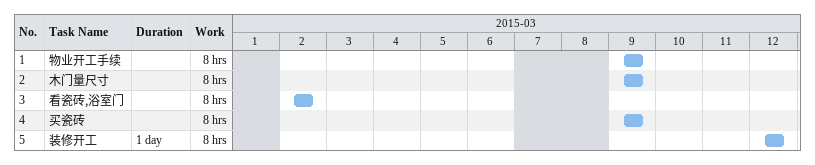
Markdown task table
| ID | Task | Duration | Start | Finish | Work (h) |
|---|---|---|---|---|---|
| 1 | 物业开工手续 |  | 2015-03-09 | 2015-03-09 | 8 |
| 2 | 木门量尺寸 |  | 2015-03-09 | 2015-03-09 | 8 |
| 3 | 看瓷砖,浴室门 |  | 2015-03-02 | 2015-03-02 | 8 |
| 4 | 买瓷砖 |  | 2015-03-09 | 2015-03-09 | 8 |
| 5 | 装修开工 | 1d | 2015-03-12 | 2015-03-12 | 8 |
